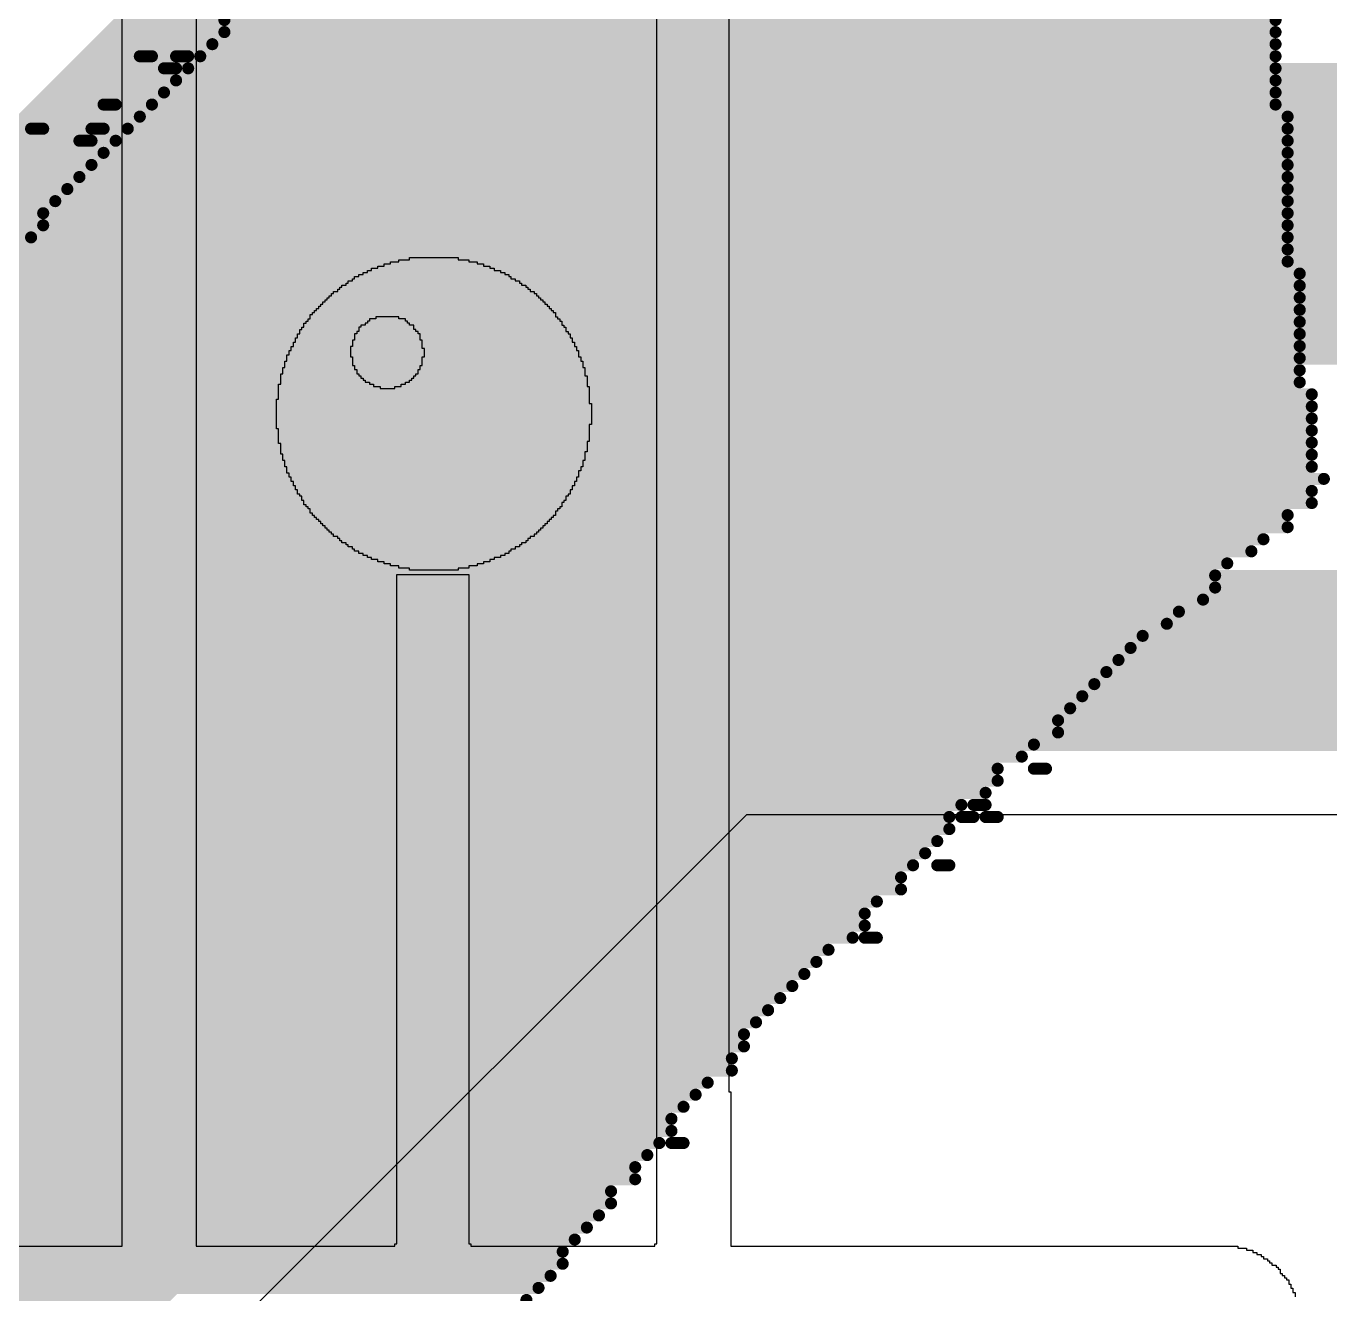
# Model space of a CAD drawing. Header units: inches. Extents: x -0.3 to 9.9, y -0.4 to 5.
# Drawn here: x 2.2306 to 2.3385, y 1.4285 to 1.5335 of the extents above; entities that cross this region are included whole.
import ezdxf

# ---------------------------------------------------------------- set-up
doc = ezdxf.new("R2010")
doc.units = ezdxf.units.IN
doc.header["$MEASUREMENT"] = 0
for name, color, linetype in [('Bottom Layer', 5, 'Continuous'), ('Bottom Overlay', 54, 'Continuous'), ('Top Overlay', 2, 'Continuous')]:
    doc.layers.add(name, color=color, linetype=linetype)

msp = doc.modelspace()

# ---------------------------------------------------------------- linework, layer by layer
at = {"layer": 'Bottom Layer'}
for p, q in [((1.81101, 0.98899), (2.29023, 1.4682)), ((2.29023, 1.4682), (2.55064, 1.4682))]:
    msp.add_line(p, q, dxfattribs=at)
for points, const_width in [([(1.79991, 1.082), (2.27091, 1.553)], 0.02), ([(1.802, 1.039), (2.28095, 1.51795)], 0.025), ([(2.28095, 1.51795), (2.58982, 1.51795)], 0.025), ([(1.802, 0.998), (2.28495, 1.48095)], 0.015), ([(2.28495, 1.48095), (2.56182, 1.48095)], 0.015)]:
    msp.add_lwpolyline(points, dxfattribs=dict(at, const_width=const_width))
for points, const_width in [([(2.2747, 1.51795, 1), (2.2872, 1.51795, 1)], 0.0125), ([(2.2747, 1.51795, 1), (2.2872, 1.51795, 1)], 0.0125), ([(2.2812, 1.48095, 1), (2.2887, 1.48095, 1)], 0.0075), ([(2.2812, 1.48095, 1), (2.2887, 1.48095, 1)], 0.0075)]:
    msp.add_lwpolyline(points, format="xyb", close=True, dxfattribs=dict(at, const_width=const_width))
at = {"layer": 'Bottom Overlay', "const_width": 0.001}
for points in [[(2.247, 1.534), (2.334, 1.534)], [(2.247, 1.533), (2.334, 1.533)], [(2.246, 1.532), (2.334, 1.532)], [(2.24, 1.531), (2.241, 1.531)], [(2.243, 1.531), (2.244, 1.531)], [(2.245, 1.531), (2.334, 1.531)], [(2.242, 1.53), (2.243, 1.53)], [(2.244, 1.53), (2.334, 1.53)], [(2.243, 1.529), (2.334, 1.529)], [(2.242, 1.528), (2.334, 1.528)], [(2.237, 1.527), (2.238, 1.527)], [(2.241, 1.527), (2.334, 1.527)], [(2.24, 1.526), (2.335, 1.526)], [(2.231, 1.525), (2.232, 1.525)], [(2.236, 1.525), (2.237, 1.525)], [(2.239, 1.525), (2.335, 1.525)], [(2.235, 1.524), (2.236, 1.524)], [(2.238, 1.524), (2.335, 1.524)], [(2.237, 1.523), (2.335, 1.523)], [(2.236, 1.522), (2.335, 1.522)], [(2.235, 1.521), (2.335, 1.521)], [(2.233, 1.519), (2.335, 1.519)], [(2.234, 1.52), (2.335, 1.52)], [(2.232, 1.518), (2.335, 1.518)], [(2.232, 1.517), (2.335, 1.517)], [(2.231, 1.516), (2.335, 1.516)], [(2.123, 1.515), (2.335, 1.515)], [(2.125, 1.514), (2.335, 1.514)], [(2.126, 1.513), (2.336, 1.513)], [(2.127, 1.512), (2.336, 1.512)], [(2.128, 1.511), (2.336, 1.511)], [(2.128, 1.51), (2.336, 1.51)], [(2.129, 1.509), (2.336, 1.509)], [(2.131, 1.508), (2.336, 1.508)], [(2.132, 1.507), (2.336, 1.507)], [(2.132, 1.506), (2.336, 1.506)], [(2.133, 1.505), (2.336, 1.505)], [(2.134, 1.504), (2.336, 1.504)], [(2.135, 1.503), (2.337, 1.503)], [(2.136, 1.502), (2.337, 1.502)], [(2.136, 1.501), (2.337, 1.501)], [(2.137, 1.5), (2.337, 1.5)], [(2.138, 1.499), (2.337, 1.499)], [(2.139, 1.498), (2.337, 1.498)], [(2.14, 1.497), (2.337, 1.497)], [(2.141, 1.496), (2.338, 1.496)], [(2.141, 1.495), (2.337, 1.495)], [(2.142, 1.494), (2.337, 1.494)], [(2.143, 1.493), (2.335, 1.493)], [(2.144, 1.492), (2.335, 1.492)], [(2.145, 1.491), (2.333, 1.491)], [(2.146, 1.49), (2.332, 1.49)], [(2.147, 1.489), (2.33, 1.489)], [(2.147, 1.488), (2.329, 1.488)], [(2.148, 1.487), (2.329, 1.487)], [(2.148, 1.486), (2.328, 1.486)], [(2.149, 1.485), (2.326, 1.485)], [(2.15, 1.484), (2.325, 1.484)], [(2.151, 1.483), (2.323, 1.483)], [(2.152, 1.482), (2.322, 1.482)], [(2.153, 1.481), (2.321, 1.481)], [(2.153, 1.48), (2.32, 1.48)], [(2.154, 1.479), (2.319, 1.479)], [(2.155, 1.478), (2.318, 1.478)], [(2.155, 1.477), (2.317, 1.477)], [(2.156, 1.476), (2.316, 1.476)], [(2.157, 1.475), (2.316, 1.475)], [(2.157, 1.474), (2.314, 1.474)], [(2.158, 1.473), (2.313, 1.473)], [(2.159, 1.472), (2.311, 1.472)], [(2.314, 1.472), (2.315, 1.472)], [(2.16, 1.471), (2.311, 1.471)], [(2.16, 1.47), (2.31, 1.47)], [(2.161, 1.469), (2.308, 1.469)], [(2.309, 1.469), (2.31, 1.469)], [(2.162, 1.468), (2.307, 1.468)], [(2.308, 1.468), (2.309, 1.468)], [(2.31, 1.468), (2.311, 1.468)], [(2.162, 1.467), (2.307, 1.467)], [(2.163, 1.466), (2.306, 1.466)], [(2.164, 1.465), (2.305, 1.465)], [(2.164, 1.464), (2.304, 1.464)], [(2.306, 1.464), (2.307, 1.464)], [(2.165, 1.463), (2.303, 1.463)], [(2.166, 1.462), (2.303, 1.462)], [(2.166, 1.461), (2.301, 1.461)], [(2.167, 1.46), (2.3, 1.46)], [(2.168, 1.459), (2.3, 1.459)], [(2.167, 1.458), (2.299, 1.458)], [(2.3, 1.458), (2.301, 1.458)], [(2.169, 1.457), (2.297, 1.457)], [(2.17, 1.456), (2.296, 1.456)], [(2.17, 1.455), (2.295, 1.455)], [(2.169, 1.454), (2.294, 1.454)], [(2.171, 1.453), (2.293, 1.453)], [(2.172, 1.452), (2.292, 1.452)], [(2.173, 1.451), (2.291, 1.451)], [(2.173, 1.45), (2.29, 1.45)], [(2.174, 1.449), (2.29, 1.449)], [(2.175, 1.448), (2.289, 1.448)], [(2.175, 1.447), (2.289, 1.447)], [(2.175, 1.446), (2.287, 1.446)], [(2.176, 1.445), (2.286, 1.445)], [(2.177, 1.444), (2.285, 1.444)], [(2.177, 1.443), (2.284, 1.443)], [(2.178, 1.442), (2.284, 1.442)], [(2.178, 1.441), (2.283, 1.441)], [(2.284, 1.441), (2.285, 1.441)], [(2.179, 1.44), (2.282, 1.44)], [(2.18, 1.439), (2.281, 1.439)], [(2.18, 1.438), (2.281, 1.438)], [(2.181, 1.437), (2.279, 1.437)], [(2.18, 1.436), (2.279, 1.436)], [(2.182, 1.435), (2.278, 1.435)], [(2.182, 1.434), (2.277, 1.434)], [(2.183, 1.433), (2.276, 1.433)], [(2.183, 1.432), (2.275, 1.432)], [(2.184, 1.431), (2.275, 1.431)], [(2.183, 1.43), (2.274, 1.43)], [(2.185, 1.429), (2.273, 1.429)]]:
    msp.add_lwpolyline(points, dxfattribs=at)
at = {"layer": 'Bottom Overlay', "const_width": 0.0005}
for points in [[(2.24675, 1.534, 1), (2.24725, 1.534, 1)], [(2.24675, 1.533, 1), (2.24725, 1.533, 1)], [(2.33375, 1.534, 1), (2.33425, 1.534, 1)], [(2.33375, 1.533, 1), (2.33425, 1.533, 1)], [(2.24575, 1.532, 1), (2.24625, 1.532, 1)], [(2.33375, 1.532, 1), (2.33425, 1.532, 1)], [(2.23975, 1.531, 1), (2.24025, 1.531, 1)], [(2.24075, 1.531, 1), (2.24125, 1.531, 1)], [(2.24275, 1.531, 1), (2.24325, 1.531, 1)], [(2.24375, 1.531, 1), (2.24425, 1.531, 1)], [(2.24475, 1.531, 1), (2.24525, 1.531, 1)], [(2.33375, 1.531, 1), (2.33425, 1.531, 1)], [(2.24175, 1.53, 1), (2.24225, 1.53, 1)], [(2.24275, 1.53, 1), (2.24325, 1.53, 1)], [(2.24375, 1.53, 1), (2.24425, 1.53, 1)], [(2.33375, 1.53, 1), (2.33425, 1.53, 1)], [(2.24275, 1.529, 1), (2.24325, 1.529, 1)], [(2.33375, 1.529, 1), (2.33425, 1.529, 1)], [(2.24175, 1.528, 1), (2.24225, 1.528, 1)], [(2.33375, 1.528, 1), (2.33425, 1.528, 1)], [(2.23675, 1.527, 1), (2.23725, 1.527, 1)], [(2.23775, 1.527, 1), (2.23825, 1.527, 1)], [(2.24075, 1.527, 1), (2.24125, 1.527, 1)], [(2.33375, 1.527, 1), (2.33425, 1.527, 1)], [(2.23975, 1.526, 1), (2.24025, 1.526, 1)], [(2.33475, 1.526, 1), (2.33525, 1.526, 1)], [(2.23075, 1.525, 1), (2.23125, 1.525, 1)], [(2.23175, 1.525, 1), (2.23225, 1.525, 1)], [(2.23575, 1.525, 1), (2.23625, 1.525, 1)], [(2.23675, 1.525, 1), (2.23725, 1.525, 1)], [(2.23875, 1.525, 1), (2.23925, 1.525, 1)], [(2.33475, 1.525, 1), (2.33525, 1.525, 1)], [(2.23475, 1.524, 1), (2.23525, 1.524, 1)], [(2.23575, 1.524, 1), (2.23625, 1.524, 1)], [(2.23775, 1.524, 1), (2.23825, 1.524, 1)], [(2.33475, 1.524, 1), (2.33525, 1.524, 1)], [(2.23675, 1.523, 1), (2.23725, 1.523, 1)], [(2.33475, 1.523, 1), (2.33525, 1.523, 1)], [(2.23575, 1.522, 1), (2.23625, 1.522, 1)], [(2.33475, 1.522, 1), (2.33525, 1.522, 1)], [(2.23475, 1.521, 1), (2.23525, 1.521, 1)], [(2.33475, 1.521, 1), (2.33525, 1.521, 1)], [(2.23275, 1.519, 1), (2.23325, 1.519, 1)], [(2.23375, 1.52, 1), (2.23425, 1.52, 1)], [(2.33475, 1.52, 1), (2.33525, 1.52, 1)], [(2.33475, 1.519, 1), (2.33525, 1.519, 1)], [(2.23175, 1.518, 1), (2.23225, 1.518, 1)], [(2.33475, 1.518, 1), (2.33525, 1.518, 1)], [(2.23175, 1.517, 1), (2.23225, 1.517, 1)], [(2.33475, 1.517, 1), (2.33525, 1.517, 1)], [(2.23075, 1.516, 1), (2.23125, 1.516, 1)], [(2.33475, 1.516, 1), (2.33525, 1.516, 1)], [(2.33475, 1.515, 1), (2.33525, 1.515, 1)], [(2.33475, 1.514, 1), (2.33525, 1.514, 1)], [(2.33575, 1.513, 1), (2.33625, 1.513, 1)], [(2.33575, 1.512, 1), (2.33625, 1.512, 1)], [(2.33575, 1.511, 1), (2.33625, 1.511, 1)], [(2.33575, 1.51, 1), (2.33625, 1.51, 1)], [(2.33575, 1.509, 1), (2.33625, 1.509, 1)], [(2.33575, 1.508, 1), (2.33625, 1.508, 1)], [(2.33575, 1.507, 1), (2.33625, 1.507, 1)], [(2.33575, 1.506, 1), (2.33625, 1.506, 1)], [(2.33575, 1.505, 1), (2.33625, 1.505, 1)], [(2.33575, 1.504, 1), (2.33625, 1.504, 1)], [(2.33675, 1.503, 1), (2.33725, 1.503, 1)], [(2.33675, 1.502, 1), (2.33725, 1.502, 1)], [(2.33675, 1.501, 1), (2.33725, 1.501, 1)], [(2.33675, 1.5, 1), (2.33725, 1.5, 1)], [(2.33675, 1.499, 1), (2.33725, 1.499, 1)], [(2.33675, 1.498, 1), (2.33725, 1.498, 1)], [(2.33675, 1.497, 1), (2.33725, 1.497, 1)], [(2.33775, 1.496, 1), (2.33825, 1.496, 1)], [(2.33675, 1.495, 1), (2.33725, 1.495, 1)], [(2.33675, 1.494, 1), (2.33725, 1.494, 1)], [(2.33475, 1.493, 1), (2.33525, 1.493, 1)], [(2.33475, 1.492, 1), (2.33525, 1.492, 1)], [(2.33275, 1.491, 1), (2.33325, 1.491, 1)], [(2.33175, 1.49, 1), (2.33225, 1.49, 1)], [(2.32975, 1.489, 1), (2.33025, 1.489, 1)], [(2.32875, 1.488, 1), (2.32925, 1.488, 1)], [(2.32875, 1.487, 1), (2.32925, 1.487, 1)], [(2.32775, 1.486, 1), (2.32825, 1.486, 1)], [(2.32575, 1.485, 1), (2.32625, 1.485, 1)], [(2.32475, 1.484, 1), (2.32525, 1.484, 1)], [(2.32275, 1.483, 1), (2.32325, 1.483, 1)], [(2.32175, 1.482, 1), (2.32225, 1.482, 1)], [(2.32075, 1.481, 1), (2.32125, 1.481, 1)], [(2.31975, 1.48, 1), (2.32025, 1.48, 1)], [(2.31775, 1.478, 1), (2.31825, 1.478, 1)], [(2.31875, 1.479, 1), (2.31925, 1.479, 1)], [(2.31675, 1.477, 1), (2.31725, 1.477, 1)], [(2.31575, 1.476, 1), (2.31625, 1.476, 1)], [(2.31575, 1.475, 1), (2.31625, 1.475, 1)], [(2.31375, 1.474, 1), (2.31425, 1.474, 1)], [(2.31275, 1.473, 1), (2.31325, 1.473, 1)], [(2.31075, 1.472, 1), (2.31125, 1.472, 1)], [(2.31375, 1.472, 1), (2.31425, 1.472, 1)], [(2.31475, 1.472, 1), (2.31525, 1.472, 1)], [(2.31075, 1.471, 1), (2.31125, 1.471, 1)], [(2.30975, 1.47, 1), (2.31025, 1.47, 1)], [(2.30775, 1.469, 1), (2.30825, 1.469, 1)], [(2.30875, 1.469, 1), (2.30925, 1.469, 1)], [(2.30975, 1.469, 1), (2.31025, 1.469, 1)], [(2.30675, 1.468, 1), (2.30725, 1.468, 1)], [(2.30775, 1.468, 1), (2.30825, 1.468, 1)], [(2.30875, 1.468, 1), (2.30925, 1.468, 1)], [(2.30975, 1.468, 1), (2.31025, 1.468, 1)], [(2.31075, 1.468, 1), (2.31125, 1.468, 1)], [(2.30675, 1.467, 1), (2.30725, 1.467, 1)], [(2.30475, 1.465, 1), (2.30525, 1.465, 1)], [(2.30575, 1.466, 1), (2.30625, 1.466, 1)], [(2.30375, 1.464, 1), (2.30425, 1.464, 1)], [(2.30575, 1.464, 1), (2.30625, 1.464, 1)], [(2.30675, 1.464, 1), (2.30725, 1.464, 1)], [(2.30275, 1.463, 1), (2.30325, 1.463, 1)], [(2.30275, 1.462, 1), (2.30325, 1.462, 1)], [(2.30075, 1.461, 1), (2.30125, 1.461, 1)], [(2.29975, 1.46, 1), (2.30025, 1.46, 1)], [(2.29975, 1.459, 1), (2.30025, 1.459, 1)], [(2.29875, 1.458, 1), (2.29925, 1.458, 1)], [(2.29975, 1.458, 1), (2.30025, 1.458, 1)], [(2.30075, 1.458, 1), (2.30125, 1.458, 1)], [(2.29675, 1.457, 1), (2.29725, 1.457, 1)], [(2.29575, 1.456, 1), (2.29625, 1.456, 1)], [(2.29475, 1.455, 1), (2.29525, 1.455, 1)], [(2.29375, 1.454, 1), (2.29425, 1.454, 1)], [(2.29275, 1.453, 1), (2.29325, 1.453, 1)], [(2.29075, 1.451, 1), (2.29125, 1.451, 1)], [(2.29175, 1.452, 1), (2.29225, 1.452, 1)], [(2.28975, 1.45, 1), (2.29025, 1.45, 1)], [(2.28975, 1.449, 1), (2.29025, 1.449, 1)], [(2.28875, 1.448, 1), (2.28925, 1.448, 1)], [(2.28875, 1.447, 1), (2.28925, 1.447, 1)], [(2.28675, 1.446, 1), (2.28725, 1.446, 1)], [(2.28575, 1.445, 1), (2.28625, 1.445, 1)], [(2.28475, 1.444, 1), (2.28525, 1.444, 1)], [(2.28375, 1.443, 1), (2.28425, 1.443, 1)], [(2.28375, 1.442, 1), (2.28425, 1.442, 1)], [(2.28275, 1.441, 1), (2.28325, 1.441, 1)], [(2.28375, 1.441, 1), (2.28425, 1.441, 1)], [(2.28475, 1.441, 1), (2.28525, 1.441, 1)], [(2.28175, 1.44, 1), (2.28225, 1.44, 1)], [(2.28075, 1.439, 1), (2.28125, 1.439, 1)], [(2.27875, 1.437, 1), (2.27925, 1.437, 1)], [(2.28075, 1.438, 1), (2.28125, 1.438, 1)], [(2.27875, 1.436, 1), (2.27925, 1.436, 1)], [(2.27775, 1.435, 1), (2.27825, 1.435, 1)], [(2.27675, 1.434, 1), (2.27725, 1.434, 1)], [(2.27575, 1.433, 1), (2.27625, 1.433, 1)], [(2.27475, 1.432, 1), (2.27525, 1.432, 1)], [(2.27475, 1.431, 1), (2.27525, 1.431, 1)], [(2.27375, 1.43, 1), (2.27425, 1.43, 1)], [(2.27275, 1.429, 1), (2.27325, 1.429, 1)], [(2.27175, 1.428, 1), (2.27225, 1.428, 1)]]:
    msp.add_lwpolyline(points, format="xyb", close=True, dxfattribs=at)
at = {"layer": 'Top Overlay'}
for p, q in [((2.23854, 1.43247), (2.23854, 1.58533)), ((2.24466, 1.58533), (2.24466, 1.43247)), ((2.28279, 1.43264), (2.28279, 1.53636)), ((2.28874, 1.53583), (2.28874, 1.44523)), ((2.26145, 1.51397), (2.26145, 1.51415)), ((2.26145, 1.51415), (2.26233, 1.51415)), ((2.26233, 1.51415), (2.26233, 1.51432)), ((2.26233, 1.51432), (2.26635, 1.51432)), ((2.26635, 1.51432), (2.26635, 1.51415)), ((2.26635, 1.51415), (2.26722, 1.51415)), ((2.26722, 1.51415), (2.26722, 1.51397)), ((2.25848, 1.51292), (2.25848, 1.5131)), ((2.25848, 1.5131), (2.25883, 1.5131)), ((2.25883, 1.5131), (2.25883, 1.51327)), ((2.25883, 1.51327), (2.25918, 1.51327)), ((2.25918, 1.51327), (2.25918, 1.51345)), ((2.25918, 1.51345), (2.2597, 1.51345)), ((2.2597, 1.51345), (2.2597, 1.51362)), ((2.2597, 1.51362), (2.26023, 1.51362)), ((2.26023, 1.51362), (2.26023, 1.5138)), ((2.26023, 1.5138), (2.26075, 1.5138)), ((2.26075, 1.5138), (2.26075, 1.51397)), ((2.26075, 1.51397), (2.26145, 1.51397)), ((2.26722, 1.51397), (2.26792, 1.51397)), ((2.26792, 1.51397), (2.26792, 1.5138)), ((2.26792, 1.5138), (2.26845, 1.5138)), ((2.26845, 1.5138), (2.26845, 1.51362)), ((2.26845, 1.51362), (2.26897, 1.51362)), ((2.26897, 1.51362), (2.26897, 1.51345)), ((2.26897, 1.51345), (2.26932, 1.51345)), ((2.26932, 1.51345), (2.26932, 1.51327)), ((2.26932, 1.51327), (2.26985, 1.51327)), ((2.26985, 1.51327), (2.26985, 1.5131)), ((2.26985, 1.5131), (2.2702, 1.5131)), ((2.2702, 1.5131), (2.2702, 1.51292)), ((2.25673, 1.51187), (2.25673, 1.51205)), ((2.25673, 1.51205), (2.25708, 1.51205)), ((2.25708, 1.51205), (2.25708, 1.51222)), ((2.25708, 1.51222), (2.25725, 1.51222)), ((2.25725, 1.51222), (2.25725, 1.5124)), ((2.25725, 1.5124), (2.2576, 1.5124)), ((2.2576, 1.5124), (2.2576, 1.51257)), ((2.2576, 1.51257), (2.25778, 1.51257)), ((2.25778, 1.51257), (2.25778, 1.51275)), ((2.25778, 1.51275), (2.25813, 1.51275)), ((2.25813, 1.51275), (2.25813, 1.51292)), ((2.25813, 1.51292), (2.25848, 1.51292)), ((2.2702, 1.51292), (2.27055, 1.51292)), ((2.27055, 1.51292), (2.27055, 1.51275)), ((2.27055, 1.51275), (2.27072, 1.51275)), ((2.27072, 1.51275), (2.27072, 1.51257)), ((2.27072, 1.51257), (2.27107, 1.51257)), ((2.27107, 1.51257), (2.27107, 1.5124)), ((2.27107, 1.5124), (2.27142, 1.5124)), ((2.27142, 1.5124), (2.27142, 1.51222)), ((2.27142, 1.51222), (2.2716, 1.51222)), ((2.2716, 1.51222), (2.2716, 1.51205)), ((2.2716, 1.51205), (2.27195, 1.51205)), ((2.27195, 1.51205), (2.27195, 1.51187)), ((2.25533, 1.51065), (2.25533, 1.51082)), ((2.25533, 1.51082), (2.25551, 1.51082)), ((2.25551, 1.51082), (2.25551, 1.511)), ((2.25551, 1.511), (2.25568, 1.511)), ((2.25568, 1.511), (2.25568, 1.51117)), ((2.25568, 1.51117), (2.25586, 1.51117)), ((2.25586, 1.51117), (2.25586, 1.51135)), ((2.25586, 1.51135), (2.25603, 1.51135)), ((2.25603, 1.51135), (2.25603, 1.51152)), ((2.25603, 1.51152), (2.25638, 1.51152)), ((2.25638, 1.51152), (2.25638, 1.5117)), ((2.25638, 1.5117), (2.25656, 1.5117)), ((2.25656, 1.5117), (2.25656, 1.51187)), ((2.25656, 1.51187), (2.25673, 1.51187)), ((2.27195, 1.51187), (2.27212, 1.51187)), ((2.27212, 1.51187), (2.27212, 1.5117)), ((2.27212, 1.5117), (2.2723, 1.5117)), ((2.2723, 1.5117), (2.2723, 1.51152)), ((2.2723, 1.51152), (2.27265, 1.51152)), ((2.27265, 1.51152), (2.27265, 1.51135)), ((2.27265, 1.51135), (2.27282, 1.51135)), ((2.27282, 1.51135), (2.27282, 1.51117)), ((2.27282, 1.51117), (2.273, 1.51117)), ((2.273, 1.51117), (2.273, 1.511)), ((2.273, 1.511), (2.27317, 1.511)), ((2.27317, 1.511), (2.27317, 1.51082)), ((2.27317, 1.51082), (2.27335, 1.51082)), ((2.27335, 1.51082), (2.27335, 1.51065)), ((2.25428, 1.5096), (2.25428, 1.50977)), ((2.25428, 1.50977), (2.25446, 1.50977)), ((2.25446, 1.50977), (2.25446, 1.50995)), ((2.25446, 1.50995), (2.25463, 1.50995)), ((2.25463, 1.50995), (2.25463, 1.51012)), ((2.25463, 1.51012), (2.25481, 1.51012)), ((2.25481, 1.51012), (2.25481, 1.5103)), ((2.25481, 1.5103), (2.25498, 1.5103)), ((2.25498, 1.5103), (2.25498, 1.51047)), ((2.25498, 1.51047), (2.25516, 1.51047)), ((2.25516, 1.51047), (2.25516, 1.51065)), ((2.25516, 1.51065), (2.25533, 1.51065)), ((2.27335, 1.51065), (2.27352, 1.51065)), ((2.27352, 1.51065), (2.27352, 1.51047)), ((2.27352, 1.51047), (2.2737, 1.51047)), ((2.2737, 1.51047), (2.2737, 1.5103)), ((2.2737, 1.5103), (2.27387, 1.5103)), ((2.27387, 1.5103), (2.27387, 1.51012)), ((2.27387, 1.51012), (2.27405, 1.51012)), ((2.27405, 1.51012), (2.27405, 1.50995)), ((2.27405, 1.50995), (2.27422, 1.50995)), ((2.27422, 1.50995), (2.27422, 1.50977)), ((2.27422, 1.50977), (2.2744, 1.50977)), ((2.2744, 1.50977), (2.2744, 1.50942)), ((2.25358, 1.50855), (2.25358, 1.5089)), ((2.25358, 1.5089), (2.25376, 1.5089)), ((2.25376, 1.5089), (2.25376, 1.50907)), ((2.25376, 1.50907), (2.25393, 1.50907)), ((2.25393, 1.50907), (2.25393, 1.50925)), ((2.25393, 1.50925), (2.25411, 1.50925)), ((2.25411, 1.50925), (2.25411, 1.5096)), ((2.25411, 1.5096), (2.25428, 1.5096)), ((2.25865, 1.50872), (2.2583, 1.50872)), ((2.2583, 1.50872), (2.2583, 1.50855)), ((2.25883, 1.5089), (2.25865, 1.5089)), ((2.25865, 1.5089), (2.25865, 1.50872)), ((2.259, 1.50907), (2.25883, 1.50907)), ((2.25883, 1.50907), (2.25883, 1.5089)), ((2.25953, 1.50925), (2.259, 1.50925)), ((2.259, 1.50925), (2.259, 1.50907)), ((2.26145, 1.50942), (2.25953, 1.50942)), ((2.25953, 1.50942), (2.25953, 1.50925)), ((2.26145, 1.50925), (2.26145, 1.50942)), ((2.26198, 1.50925), (2.26145, 1.50925)), ((2.26198, 1.50907), (2.26198, 1.50925)), ((2.26215, 1.50907), (2.26198, 1.50907)), ((2.26215, 1.5089), (2.26215, 1.50907)), ((2.26233, 1.5089), (2.26215, 1.5089)), ((2.26233, 1.50872), (2.26233, 1.5089)), ((2.26268, 1.50872), (2.26233, 1.50872)), ((2.26268, 1.50837), (2.26268, 1.50872)), ((2.2744, 1.50942), (2.27457, 1.50942)), ((2.27457, 1.50942), (2.27457, 1.50925)), ((2.27457, 1.50925), (2.27475, 1.50925)), ((2.27475, 1.50925), (2.27475, 1.50907)), ((2.27475, 1.50907), (2.27492, 1.50907)), ((2.27492, 1.50907), (2.27492, 1.50872)), ((2.27492, 1.50872), (2.27509, 1.50872)), ((2.27509, 1.50872), (2.27509, 1.50855)), ((2.25288, 1.50732), (2.25288, 1.50767)), ((2.25288, 1.50767), (2.25306, 1.50767)), ((2.25306, 1.50767), (2.25306, 1.50802)), ((2.25306, 1.50802), (2.25323, 1.50802)), ((2.25323, 1.50802), (2.25323, 1.50837)), ((2.25323, 1.50837), (2.25341, 1.50837)), ((2.25341, 1.50837), (2.25341, 1.50855)), ((2.25341, 1.50855), (2.25358, 1.50855)), ((2.25795, 1.50802), (2.25778, 1.50802)), ((2.25778, 1.50802), (2.25778, 1.5075)), ((2.25813, 1.5082), (2.25795, 1.5082)), ((2.25795, 1.5082), (2.25795, 1.50802)), ((2.2583, 1.50855), (2.25813, 1.50855)), ((2.25813, 1.50855), (2.25813, 1.5082)), ((2.26285, 1.50837), (2.26268, 1.50837)), ((2.26285, 1.5082), (2.26285, 1.50837)), ((2.26303, 1.5082), (2.26285, 1.5082)), ((2.26303, 1.50802), (2.26303, 1.5082)), ((2.2632, 1.50802), (2.26303, 1.50802)), ((2.2632, 1.5075), (2.2632, 1.50802)), ((2.27509, 1.50855), (2.27527, 1.50855)), ((2.27527, 1.50855), (2.27527, 1.5082)), ((2.27527, 1.5082), (2.27544, 1.5082)), ((2.27544, 1.5082), (2.27544, 1.50802)), ((2.27544, 1.50802), (2.27562, 1.50802)), ((2.27562, 1.50802), (2.27562, 1.50767)), ((2.27562, 1.50767), (2.27579, 1.50767)), ((2.27579, 1.50767), (2.27579, 1.50732)), ((2.25236, 1.50628), (2.25236, 1.50663)), ((2.25236, 1.50663), (2.25253, 1.50663)), ((2.25253, 1.50663), (2.25253, 1.50697)), ((2.25253, 1.50697), (2.25271, 1.50697)), ((2.25271, 1.50697), (2.25271, 1.50732)), ((2.25271, 1.50732), (2.25288, 1.50732)), ((2.2576, 1.50697), (2.25743, 1.50697)), ((2.25743, 1.50697), (2.25743, 1.5061)), ((2.25778, 1.5075), (2.2576, 1.5075)), ((2.2576, 1.5075), (2.2576, 1.50697)), ((2.26338, 1.5075), (2.2632, 1.5075)), ((2.26338, 1.5068), (2.26338, 1.5075)), ((2.26355, 1.5068), (2.26338, 1.5068)), ((2.26355, 1.5061), (2.26355, 1.5068)), ((2.27579, 1.50732), (2.27597, 1.50732)), ((2.27597, 1.50732), (2.27597, 1.50697)), ((2.27597, 1.50697), (2.27614, 1.50697)), ((2.27614, 1.50697), (2.27614, 1.50663)), ((2.27614, 1.50663), (2.27632, 1.50663)), ((2.27632, 1.50663), (2.27632, 1.5061)), ((2.25201, 1.50523), (2.25201, 1.50575)), ((2.25201, 1.50575), (2.25218, 1.50575)), ((2.25218, 1.50575), (2.25218, 1.50628)), ((2.25218, 1.50628), (2.25236, 1.50628)), ((2.25743, 1.5061), (2.2576, 1.5061)), ((2.2576, 1.5061), (2.2576, 1.5054)), ((2.26338, 1.5054), (2.26338, 1.5061)), ((2.26338, 1.5061), (2.26355, 1.5061)), ((2.27632, 1.5061), (2.27649, 1.5061)), ((2.27649, 1.5061), (2.27649, 1.50575)), ((2.27649, 1.50575), (2.27667, 1.50575)), ((2.27667, 1.50575), (2.27667, 1.50523)), ((2.25166, 1.50383), (2.25166, 1.5047)), ((2.25166, 1.5047), (2.25183, 1.5047)), ((2.25183, 1.5047), (2.25183, 1.50523)), ((2.25183, 1.50523), (2.25201, 1.50523)), ((2.2576, 1.5054), (2.25778, 1.5054)), ((2.25778, 1.5054), (2.25778, 1.50505)), ((2.25778, 1.50505), (2.25795, 1.50505)), ((2.25795, 1.50505), (2.25795, 1.5047)), ((2.25795, 1.5047), (2.25813, 1.5047)), ((2.25813, 1.5047), (2.25813, 1.50453)), ((2.25813, 1.50453), (2.2583, 1.50453)), ((2.2583, 1.50453), (2.2583, 1.50435)), ((2.2583, 1.50435), (2.25848, 1.50435)), ((2.25848, 1.50435), (2.25848, 1.50418)), ((2.2625, 1.50418), (2.2625, 1.50435)), ((2.2625, 1.50435), (2.26268, 1.50435)), ((2.26268, 1.50435), (2.26268, 1.50453)), ((2.26268, 1.50453), (2.26285, 1.50453)), ((2.26285, 1.50453), (2.26285, 1.5047)), ((2.26285, 1.5047), (2.26303, 1.5047)), ((2.26303, 1.5047), (2.26303, 1.50505)), ((2.26303, 1.50505), (2.2632, 1.50505)), ((2.2632, 1.50505), (2.2632, 1.5054)), ((2.2632, 1.5054), (2.26338, 1.5054)), ((2.27667, 1.50523), (2.27684, 1.50523)), ((2.27684, 1.50523), (2.27684, 1.50453)), ((2.27684, 1.50453), (2.27702, 1.50453)), ((2.27702, 1.50453), (2.27702, 1.50365)), ((2.25148, 1.5026), (2.25148, 1.50383)), ((2.25148, 1.50383), (2.25166, 1.50383)), ((2.25848, 1.50418), (2.25865, 1.50418)), ((2.25865, 1.50418), (2.25865, 1.504)), ((2.25865, 1.504), (2.259, 1.504)), ((2.259, 1.504), (2.259, 1.50383)), ((2.259, 1.50383), (2.25935, 1.50383)), ((2.25935, 1.50383), (2.25935, 1.50365)), ((2.25935, 1.50365), (2.25988, 1.50365)), ((2.25988, 1.50365), (2.25988, 1.50348)), ((2.25988, 1.50348), (2.2611, 1.50348)), ((2.2611, 1.50348), (2.2611, 1.50365)), ((2.2611, 1.50365), (2.26163, 1.50365)), ((2.26163, 1.50365), (2.26163, 1.50383)), ((2.26163, 1.50383), (2.26198, 1.50383)), ((2.26198, 1.50383), (2.26198, 1.504)), ((2.26198, 1.504), (2.26233, 1.504)), ((2.26233, 1.504), (2.26233, 1.50418)), ((2.26233, 1.50418), (2.2625, 1.50418)), ((2.27702, 1.50365), (2.27719, 1.50365)), ((2.27719, 1.50365), (2.27719, 1.50225)), ((2.25131, 1.50015), (2.25131, 1.5026)), ((2.25131, 1.5026), (2.25148, 1.5026)), ((2.27719, 1.50225), (2.27737, 1.50225)), ((2.27737, 1.50225), (2.27737, 1.5005)), ((2.25148, 1.50015), (2.25131, 1.50015)), ((2.25148, 1.49893), (2.25148, 1.50015)), ((2.27737, 1.5005), (2.27719, 1.5005)), ((2.27719, 1.5005), (2.27719, 1.4991)), ((2.27719, 1.4991), (2.27702, 1.4991)), ((2.27702, 1.4991), (2.27702, 1.49823)), ((2.25166, 1.49893), (2.25148, 1.49893)), ((2.25166, 1.49805), (2.25166, 1.49893)), ((2.25183, 1.49805), (2.25166, 1.49805)), ((2.25183, 1.49753), (2.25183, 1.49805)), ((2.27702, 1.49823), (2.27684, 1.49823)), ((2.27684, 1.49823), (2.27684, 1.49753)), ((2.25201, 1.49753), (2.25183, 1.49753)), ((2.25201, 1.49701), (2.25201, 1.49753)), ((2.25218, 1.49701), (2.25201, 1.49701)), ((2.25218, 1.49648), (2.25218, 1.49701)), ((2.27667, 1.49701), (2.27649, 1.49701)), ((2.27649, 1.49701), (2.27649, 1.49666)), ((2.27684, 1.49753), (2.27667, 1.49753)), ((2.27667, 1.49753), (2.27667, 1.49701)), ((2.25236, 1.49648), (2.25218, 1.49648)), ((2.25236, 1.49613), (2.25236, 1.49648)), ((2.25253, 1.49613), (2.25236, 1.49613)), ((2.25253, 1.49578), (2.25253, 1.49613)), ((2.25271, 1.49578), (2.25253, 1.49578)), ((2.25271, 1.49543), (2.25271, 1.49578)), ((2.27614, 1.49578), (2.27597, 1.49578)), ((2.27597, 1.49578), (2.27597, 1.49543)), ((2.27632, 1.49613), (2.27614, 1.49613)), ((2.27614, 1.49613), (2.27614, 1.49578)), ((2.27649, 1.49666), (2.27632, 1.49666)), ((2.27632, 1.49666), (2.27632, 1.49613)), ((2.25288, 1.49543), (2.25271, 1.49543)), ((2.25288, 1.49508), (2.25288, 1.49543)), ((2.25306, 1.49508), (2.25288, 1.49508)), ((2.25306, 1.49473), (2.25306, 1.49508)), ((2.25323, 1.49473), (2.25306, 1.49473)), ((2.25323, 1.49456), (2.25323, 1.49473)), ((2.27562, 1.49473), (2.27544, 1.49473)), ((2.27544, 1.49473), (2.27544, 1.49456)), ((2.27579, 1.49508), (2.27562, 1.49508)), ((2.27562, 1.49508), (2.27562, 1.49473)), ((2.27597, 1.49543), (2.27579, 1.49543)), ((2.27579, 1.49543), (2.27579, 1.49508)), ((2.25341, 1.49456), (2.25323, 1.49456)), ((2.25341, 1.49421), (2.25341, 1.49456)), ((2.25358, 1.49421), (2.25341, 1.49421)), ((2.25358, 1.49386), (2.25358, 1.49421)), ((2.25376, 1.49386), (2.25358, 1.49386)), ((2.25376, 1.49368), (2.25376, 1.49386)), ((2.25393, 1.49368), (2.25376, 1.49368)), ((2.25393, 1.49351), (2.25393, 1.49368)), ((2.27492, 1.49368), (2.27475, 1.49368)), ((2.27475, 1.49368), (2.27475, 1.49351)), ((2.27509, 1.49403), (2.27492, 1.49403)), ((2.27492, 1.49403), (2.27492, 1.49368)), ((2.27527, 1.49421), (2.27509, 1.49421)), ((2.27509, 1.49421), (2.27509, 1.49403)), ((2.27544, 1.49456), (2.27527, 1.49456)), ((2.27527, 1.49456), (2.27527, 1.49421)), ((2.25411, 1.49351), (2.25393, 1.49351)), ((2.25411, 1.49316), (2.25411, 1.49351)), ((2.25428, 1.49316), (2.25411, 1.49316)), ((2.25428, 1.49298), (2.25428, 1.49316)), ((2.25446, 1.49298), (2.25428, 1.49298)), ((2.25446, 1.49281), (2.25446, 1.49298)), ((2.25463, 1.49281), (2.25446, 1.49281)), ((2.25463, 1.49263), (2.25463, 1.49281)), ((2.25481, 1.49263), (2.25463, 1.49263)), ((2.25481, 1.49246), (2.25481, 1.49263)), ((2.27405, 1.49263), (2.27387, 1.49263)), ((2.27387, 1.49263), (2.27387, 1.49246)), ((2.27422, 1.49281), (2.27405, 1.49281)), ((2.27405, 1.49281), (2.27405, 1.49263)), ((2.2744, 1.49298), (2.27422, 1.49298)), ((2.27422, 1.49298), (2.27422, 1.49281)), ((2.27457, 1.49333), (2.2744, 1.49333)), ((2.2744, 1.49333), (2.2744, 1.49298)), ((2.27475, 1.49351), (2.27457, 1.49351)), ((2.27457, 1.49351), (2.27457, 1.49333)), ((2.25498, 1.49246), (2.25481, 1.49246)), ((2.25498, 1.49228), (2.25498, 1.49246)), ((2.25516, 1.49228), (2.25498, 1.49228)), ((2.25516, 1.49211), (2.25516, 1.49228)), ((2.25533, 1.49211), (2.25516, 1.49211)), ((2.25533, 1.49193), (2.25533, 1.49211)), ((2.25551, 1.49193), (2.25533, 1.49193)), ((2.25551, 1.49176), (2.25551, 1.49193)), ((2.25568, 1.49176), (2.25551, 1.49176)), ((2.25568, 1.49158), (2.25568, 1.49176)), ((2.25586, 1.49158), (2.25568, 1.49158)), ((2.25586, 1.49141), (2.25586, 1.49158)), ((2.25603, 1.49141), (2.25586, 1.49141)), ((2.25603, 1.49123), (2.25603, 1.49141)), ((2.27282, 1.49141), (2.27265, 1.49141)), ((2.27265, 1.49141), (2.27265, 1.49123)), ((2.273, 1.49158), (2.27282, 1.49158)), ((2.27282, 1.49158), (2.27282, 1.49141)), ((2.27317, 1.49176), (2.273, 1.49176)), ((2.273, 1.49176), (2.273, 1.49158)), ((2.27335, 1.49193), (2.27317, 1.49193)), ((2.27317, 1.49193), (2.27317, 1.49176)), ((2.27352, 1.49211), (2.27335, 1.49211)), ((2.27335, 1.49211), (2.27335, 1.49193)), ((2.2737, 1.49228), (2.27352, 1.49228)), ((2.27352, 1.49228), (2.27352, 1.49211)), ((2.27387, 1.49246), (2.2737, 1.49246)), ((2.2737, 1.49246), (2.2737, 1.49228)), ((2.25638, 1.49123), (2.25603, 1.49123)), ((2.25638, 1.49106), (2.25638, 1.49123)), ((2.25656, 1.49106), (2.25638, 1.49106)), ((2.25656, 1.49088), (2.25656, 1.49106)), ((2.25673, 1.49088), (2.25656, 1.49088)), ((2.25673, 1.49071), (2.25673, 1.49088)), ((2.25708, 1.49071), (2.25673, 1.49071)), ((2.25708, 1.49053), (2.25708, 1.49071)), ((2.25725, 1.49053), (2.25708, 1.49053)), ((2.25725, 1.49036), (2.25725, 1.49053)), ((2.2576, 1.49036), (2.25725, 1.49036)), ((2.2576, 1.49018), (2.2576, 1.49036)), ((2.27142, 1.49036), (2.27107, 1.49036)), ((2.27107, 1.49036), (2.27107, 1.49018)), ((2.2716, 1.49053), (2.27142, 1.49053)), ((2.27142, 1.49053), (2.27142, 1.49036)), ((2.27195, 1.49071), (2.2716, 1.49071)), ((2.2716, 1.49071), (2.2716, 1.49053)), ((2.27212, 1.49088), (2.27195, 1.49088)), ((2.27195, 1.49088), (2.27195, 1.49071)), ((2.2723, 1.49106), (2.27212, 1.49106)), ((2.27212, 1.49106), (2.27212, 1.49088)), ((2.27265, 1.49123), (2.2723, 1.49123)), ((2.2723, 1.49123), (2.2723, 1.49106)), ((2.25778, 1.49018), (2.2576, 1.49018)), ((2.25778, 1.49001), (2.25778, 1.49018)), ((2.25813, 1.49001), (2.25778, 1.49001)), ((2.25813, 1.48983), (2.25813, 1.49001)), ((2.25848, 1.48983), (2.25813, 1.48983)), ((2.25848, 1.48966), (2.25848, 1.48983)), ((2.25883, 1.48966), (2.25848, 1.48966)), ((2.25883, 1.48948), (2.25883, 1.48966)), ((2.25918, 1.48948), (2.25883, 1.48948)), ((2.25918, 1.48931), (2.25918, 1.48948)), ((2.2597, 1.48931), (2.25918, 1.48931)), ((2.2597, 1.48913), (2.2597, 1.48931)), ((2.26932, 1.48931), (2.26897, 1.48931)), ((2.26897, 1.48931), (2.26897, 1.48913)), ((2.26985, 1.48948), (2.26932, 1.48948)), ((2.26932, 1.48948), (2.26932, 1.48931)), ((2.2702, 1.48966), (2.26985, 1.48966)), ((2.26985, 1.48966), (2.26985, 1.48948)), ((2.27055, 1.48983), (2.2702, 1.48983)), ((2.2702, 1.48983), (2.2702, 1.48966)), ((2.27072, 1.49001), (2.27055, 1.49001)), ((2.27055, 1.49001), (2.27055, 1.48983)), ((2.27107, 1.49018), (2.27072, 1.49018)), ((2.27072, 1.49018), (2.27072, 1.49001)), ((2.26023, 1.48913), (2.2597, 1.48913)), ((2.26023, 1.48896), (2.26023, 1.48913)), ((2.26075, 1.48896), (2.26023, 1.48896)), ((2.26075, 1.48879), (2.26075, 1.48896)), ((2.26145, 1.48879), (2.26075, 1.48879)), ((2.26145, 1.48861), (2.26145, 1.48879)), ((2.26233, 1.48861), (2.26145, 1.48861)), ((2.26233, 1.48844), (2.26233, 1.48861)), ((2.26635, 1.48844), (2.26233, 1.48844)), ((2.26722, 1.48861), (2.26635, 1.48861)), ((2.26635, 1.48861), (2.26635, 1.48844)), ((2.26792, 1.48879), (2.26722, 1.48879)), ((2.26722, 1.48879), (2.26722, 1.48861)), ((2.26845, 1.48896), (2.26792, 1.48896)), ((2.26792, 1.48896), (2.26792, 1.48879)), ((2.26897, 1.48913), (2.26845, 1.48913)), ((2.26845, 1.48913), (2.26845, 1.48896)), ((2.26128, 1.43264), (2.26128, 1.48809)), ((2.26128, 1.48809), (2.26722, 1.48809)), ((2.26722, 1.48809), (2.26722, 1.43264)), ((2.28874, 1.44523), (2.28891, 1.44523)), ((2.28891, 1.44523), (2.28891, 1.43247)), ((2.19761, 1.43247), (2.23854, 1.43247)), ((2.24466, 1.43247), (2.2611, 1.43247)), ((2.2611, 1.43247), (2.2611, 1.43264)), ((2.2611, 1.43264), (2.26128, 1.43264)), ((2.26722, 1.43264), (2.2674, 1.43264)), ((2.2674, 1.43264), (2.2674, 1.43247)), ((2.2674, 1.43247), (2.28262, 1.43247)), ((2.28262, 1.43247), (2.28262, 1.43264)), ((2.28262, 1.43264), (2.28279, 1.43264)), ((2.28891, 1.43247), (2.33089, 1.43247)), ((2.33089, 1.43247), (2.33089, 1.43229)), ((2.33089, 1.43229), (2.33159, 1.43229)), ((2.33159, 1.43229), (2.33159, 1.43212)), ((2.33159, 1.43212), (2.33211, 1.43212)), ((2.33211, 1.43212), (2.33211, 1.43194)), ((2.33211, 1.43194), (2.33246, 1.43194)), ((2.33246, 1.43194), (2.33246, 1.43177)), ((2.33246, 1.43177), (2.33281, 1.43177)), ((2.33281, 1.43177), (2.33281, 1.43159)), ((2.33281, 1.43159), (2.33299, 1.43159)), ((2.33299, 1.43159), (2.33299, 1.43142)), ((2.33299, 1.43142), (2.33334, 1.43142)), ((2.33334, 1.43142), (2.33334, 1.43124)), ((2.33334, 1.43124), (2.33351, 1.43124)), ((2.33351, 1.43124), (2.33351, 1.43107)), ((2.33351, 1.43107), (2.33369, 1.43107)), ((2.33369, 1.43107), (2.33369, 1.43089)), ((2.33369, 1.43089), (2.33404, 1.43089)), ((2.33404, 1.43089), (2.33404, 1.43072)), ((2.33404, 1.43072), (2.33421, 1.43072)), ((2.33421, 1.43072), (2.33421, 1.43054)), ((2.33421, 1.43054), (2.33439, 1.43054)), ((2.33439, 1.43054), (2.33439, 1.43019)), ((2.33439, 1.43019), (2.33456, 1.43019)), ((2.33456, 1.43019), (2.33456, 1.43002)), ((2.33456, 1.43002), (2.33474, 1.43002)), ((2.33474, 1.43002), (2.33474, 1.42984)), ((2.33474, 1.42984), (2.33491, 1.42984)), ((2.33491, 1.42984), (2.33491, 1.42967)), ((2.33491, 1.42967), (2.33509, 1.42967)), ((2.33509, 1.42967), (2.33509, 1.42932)), ((2.33509, 1.42932), (2.33526, 1.42932)), ((2.33526, 1.42932), (2.33526, 1.42897)), ((2.33526, 1.42897), (2.33544, 1.42897)), ((2.33544, 1.42897), (2.33544, 1.42862)), ((2.33544, 1.42862), (2.33561, 1.42862)), ((2.33561, 1.42862), (2.33561, 1.42827))]:
    msp.add_line(p, q, dxfattribs=at)

doc.saveas('drawing.dxf')
